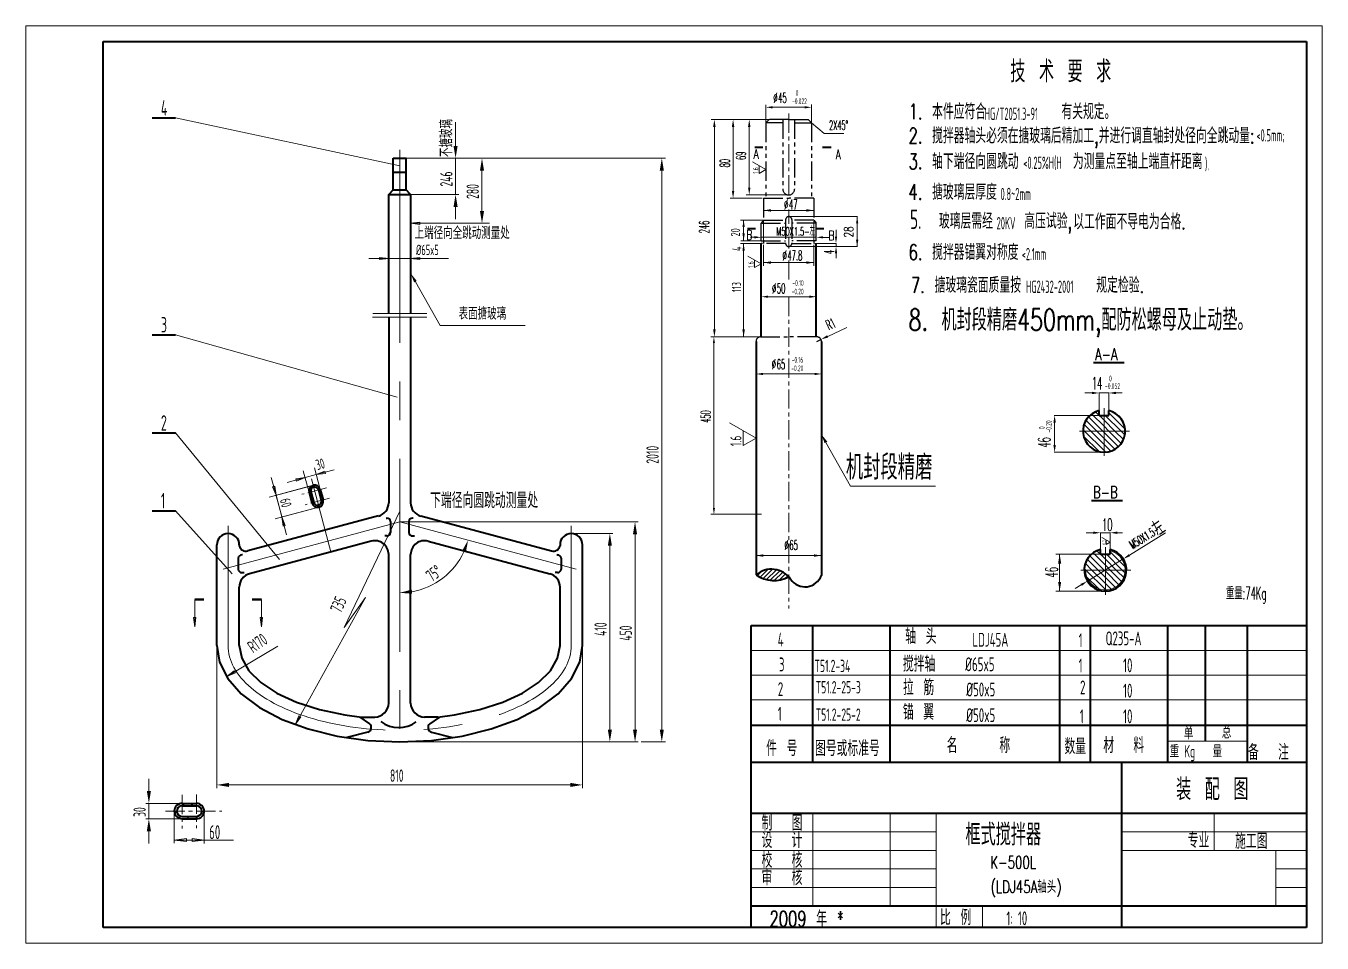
# Model space of a CAD drawing. Extents: x 2514 to 4956, y -860 to 401.
# Drawn here: x 4310.4 to 4730.4, y -397.3 to -100.3 of the extents above; entities that cross this region are included whole.
import ezdxf

# ---------------------------------------------------------------- set-up
doc = ezdxf.new("R2010")
doc.units = 0
doc.header["$LTSCALE"] = 5
doc.header["$MEASUREMENT"] = 0
doc.linetypes.add('CENTER', pattern=[2, 1.25, -0.25, 0.25, -0.25])
doc.linetypes.add('PHANTOM', pattern=[2.5, 1.25, -0.25, 0.25, -0.25, 0.25, -0.25])
doc.layers.get('0').update_dxf_attribs({"linetype": 'CONTINUOUS', "lineweight": 18})
doc.layers.get('DEFPOINTS').update_dxf_attribs({"linetype": 'CONTINUOUS', "lineweight": 18})
for name, color, linetype, lineweight in [('1', 1, 'CONTINUOUS', 40), ('10', 7, 'CONTINUOUS', 18), ('2', 7, 'CENTER', 18), ('4', 7, 'CONTINUOUS', 18), ('图层2', 3, 'CENTER', 18)]:
    doc.layers.add(name, color=color, linetype=linetype, lineweight=lineweight)
doc.layers.add('图层1', color=255, linetype='PHANTOM')
doc.styles.add('HZ', font='txt', dxfattribs={"width": 0.5, "bigfont": 'hztxt'})
doc.styles.get("Standard").update_dxf_attribs({"font": 'isocp.shx', "width": 0.707, "bigfont": 'hztxt.shx'})

msp = doc.modelspace()

# ---------------------------------------------------------------- linework, layer by layer
for p, q in [((4310.44147, -100.33612), (4730.44147, -100.33612)), ((4310.44147, -397.33612), (4310.44147, -100.33612)), ((4730.44147, -100.33612), (4730.44147, -397.33612)), ((4550.21073, -131.71904), (4550.21073, -125.87914)), ((4565.02554, -131.71904), (4565.02554, -125.79078)), ((4358.86031, -130.14315), (4431.54782, -145.69226)), ((4552.43295, -126.68835), (4562.80332, -126.68835)), ((4550.81853, -130.62414), (4532.51738, -130.62414)), ((4533.51738, -133.02414), (4533.51738, -198.60808)), ((4549.21073, -130.62414), (4538.58799, -130.62414)), ((4539.58799, -133.02414), (4539.58799, -153.74595)), ((4551.31853, -130.62414), (4542.16673, -130.62414)), ((4549.71073, -130.62414), (4543.82623, -130.62414)), ((4544.82623, -133.02414), (4544.82623, -152.66434)), ((4459.22352, -143.18105), (4517.73963, -143.18105)), ((4516.48963, -147.18105), (4516.48963, -328.19501)), ((4557.11814, -155.06434), (4543.82623, -155.06434)), ((4548.96999, -156.14595), (4538.58799, -156.14595)), ((4549.42369, -163.18743), (4541.98613, -163.21543)), ((4542.99056, -163.18743), (4542.99056, -169.88344)), ((4549.46999, -160.07506), (4565.76628, -160.07506)), ((4557.66443, -162.06287), (4579.88832, -162.06287)), ((4579.79573, -162.06287), (4579.79573, -171.77624)), ((4435.11032, -164.25357), (4438.08716, -163.88147)), ((4435.11032, -164.25357), (4438.08716, -164.62568)), ((4460.64914, -164.25357), (4435.11032, -164.25357)), ((4438.08716, -163.88147), (4438.08716, -164.62568)), ((4542.99056, -168.35632), (4542.99056, -165.95632)), ((4572.93976, -168.5341), (4572.93976, -166.31187)), ((4548.96999, -170.75632), (4541.99056, -170.75632)), ((4549.42369, -169.88344), (4542.08515, -169.88344)), ((4542.99056, -170.75632), (4542.99056, -201.00808)), ((4542.99056, -172.10566), (4542.99056, -182.22911)), ((4549.42369, -171.25632), (4549.42369, -177.97639)), ((4557.66443, -171.77624), (4579.88832, -171.77624)), ((4565.76628, -171.25632), (4565.76628, -177.97639)), ((4566.56652, -170.75632), (4573.03235, -170.75632)), ((4566.56652, -171.77624), (4573.03235, -171.77624)), ((4572.93976, -170.75632), (4572.93976, -171.77624)), ((4421.59719, -175.64455), (4447.32312, -175.64455)), ((4425.00849, -175.27245), (4425.00849, -176.01666)), ((4427.98532, -175.64455), (4425.00849, -175.27245)), ((4427.98532, -175.64455), (4425.00849, -176.01666)), ((4435.11032, -175.64455), (4438.08716, -175.27245)), ((4435.11032, -175.64455), (4438.08716, -176.01666)), ((4438.08716, -175.27245), (4438.08716, -176.01666)), ((4572.93976, -173.99847), (4572.93976, -175.56232)), ((4549.42369, -176.97639), (4565.76628, -176.97639)), ((4436.66877, -183.17102), (4444.66455, -197.29928)), ((4548.71605, -200.96178), (4548.71605, -187.93261)), ((4550.93827, -188.02521), (4564.298, -188.02521)), ((4566.52022, -200.96178), (4566.52022, -187.93261)), ((4444.66455, -197.29928), (4472.18966, -197.29928)), ((4533.5403, -198.60808), (4533.5403, -196.20808)), ((4543.00203, -198.60808), (4543.00203, -196.20808)), ((4358.86031, -200.35782), (4430.74829, -220.56375)), ((4533.0403, -201.00808), (4532.38137, -201.00808)), ((4550.81853, -201.00808), (4532.51738, -201.00808)), ((4550.77224, -201.00808), (4532.5403, -201.00808)), ((4550.77224, -201.00808), (4541.99056, -201.00808)), ((4576.49441, -197.95479), (4570.23576, -200.85679)), ((4533.38137, -203.00808), (4533.38137, -256.46872)), ((4547.04039, -202.53586), (4547.04039, -213.13729)), ((4568.19588, -202.53586), (4568.19588, -213.13729)), ((4549.26261, -213.0447), (4565.97366, -213.0447)), ((4655.9321, -219.19519), (4653.61729, -219.19519)), ((4658.24692, -224.84279), (4658.24692, -219.07945)), ((4658.24692, -219.19519), (4661.35803, -219.19519)), ((4661.35803, -224.84279), (4661.35803, -219.07945)), ((4663.67285, -219.19519), (4665.61443, -219.19519)), ((4659.72305, -226.44458), (4643.66006, -226.44458)), ((4643.77581, -228.75939), (4643.77581, -236.07964)), ((4392.63557, -273.08624), (4358.86031, -232.14474)), ((4547.04039, -233.79886), (4547.04039, -252.32584)), ((4569.67349, -235.19796), (4577.66927, -249.32622)), ((4659.7446, -238.39446), (4643.66006, -238.39446)), ((4405.81178, -250.42876), (4403.94767, -243.47182)), ((4568.19588, -252.40748), (4568.19588, -241.06235)), ((4391.48134, -252.32745), (4389.92843, -246.53189)), ((4400.90779, -246.61572), (4395.11224, -248.16864)), ((4400.90779, -246.61572), (4397.93608, -247.02676)), ((4398.1287, -247.74561), (4397.93608, -247.02676)), ((4400.90779, -246.61572), (4398.1287, -247.74561)), ((4402.18956, -251.39933), (4400.32545, -244.44239)), ((4400.90779, -246.61572), (4404.53001, -245.64515)), ((4404.53001, -245.64515), (4410.32557, -244.09224)), ((4404.53001, -245.64515), (4407.30911, -244.51527)), ((4404.53001, -245.64515), (4407.50172, -245.23412)), ((4407.50172, -245.23412), (4407.30911, -244.51527)), ((4403.51538, -249.10294), (4389.30801, -252.90979)), ((4390.35145, -249.54836), (4391.0703, -249.35574)), ((4391.48134, -252.32745), (4390.35145, -249.54836)), ((4391.48134, -252.32745), (4391.0703, -249.35574)), ((4403.45501, -249.11911), (4391.30747, -252.37404)), ((4402.15501, -250.58363), (4402.72567, -250.9131)), ((4402.9909, -249.33418), (4403.61978, -249.69727)), ((4405.24622, -250.63629), (4405.98107, -251.06056)), ((4577.66927, -249.32622), (4605.19438, -249.32622)), ((4405.39829, -256.13005), (4391.19092, -259.9369)), ((4391.48134, -252.32745), (4393.36425, -259.35456)), ((4391.52793, -252.50132), (4392.37456, -255.66101)), ((4393.31766, -259.18069), (4392.47103, -256.02101)), ((4405.33792, -256.14622), (4393.19038, -259.40115)), ((4402.48635, -252.50698), (4403.2212, -252.93125)), ((4403.03539, -254.55602), (4403.85366, -255.02845)), ((4404.82823, -255.59112), (4405.62739, -256.05251)), ((4405.79526, -252.68533), (4406.53011, -253.10959)), ((4406.15124, -254.62291), (4406.68522, -254.9312)), ((4358.86031, -257.3294), (4377.30651, -277.80287)), ((4393.36425, -259.35456), (4393.77529, -262.32627)), ((4393.36425, -259.35456), (4394.49414, -262.13365)), ((4393.36425, -259.35456), (4394.91716, -265.15011)), ((4431.54782, -257.49579), (4413.61685, -295.19547)), ((4548.83722, -258.46872), (4532.38137, -258.46872)), ((4393.77529, -262.32627), (4394.49414, -262.13365)), ((4656.34603, -264.45664), (4654.03121, -264.45664)), ((4658.66084, -269.82243), (4658.66084, -264.3409)), ((4658.66084, -264.45664), (4661.77195, -264.45664)), ((4661.77195, -269.82243), (4661.77195, -264.3409)), ((4664.08677, -264.45664), (4665.74004, -264.45664)), ((4679.71596, -264.50351), (4668.00412, -271.73139)), ((4547.04039, -271.84914), (4568.19588, -271.84914)), ((4659.5914, -271.42422), (4644.14931, -271.42422)), ((4645.39931, -271.42422), (4645.39931, -283.3741)), ((4654.39855, -280.12799), (4666.03424, -272.94709)), ((4547.41997, -278.38221), (4548.85223, -276.94995)), ((4548.32648, -278.88991), (4550.87686, -276.33953)), ((4549.31513, -279.31548), (4552.3696, -276.26101)), ((4550.39717, -279.64765), (4553.61956, -276.42526)), ((4551.5911, -279.86793), (4554.70874, -276.75029)), ((4552.92927, -279.94398), (4555.67328, -277.19997)), ((4554.47621, -279.81125), (4556.53146, -277.75601)), ((4556.40363, -279.29805), (4557.29234, -278.40934)), ((4652.42867, -281.34369), (4650.45879, -282.55939)), ((4420.52366, -285.41082), (4397.78874, -326.48307)), ((4413.61685, -295.19547), (4420.52366, -285.41082)), ((4659.5914, -283.3741), (4644.14931, -283.3741)), ((4368.07876, -285.83199), (4365.13087, -285.83199)), ((4365.13087, -286.05699), (4365.13087, -294.90068)), ((4368.07876, -286.05699), (4365.13087, -286.05699)), ((4368.07876, -286.28199), (4365.13087, -286.28199)), ((4383.79188, -285.83199), (4386.73978, -285.83199)), ((4383.79188, -285.83199), (4386.73978, -285.83199)), ((4383.79188, -286.05699), (4386.73978, -286.05699)), ((4383.79188, -286.05699), (4386.73978, -286.05699)), ((4383.79188, -286.28199), (4386.73978, -286.28199)), ((4383.79188, -286.28199), (4386.73978, -286.28199)), ((4386.73978, -286.05699), (4386.73978, -294.90068)), ((4386.73978, -286.05699), (4386.73978, -294.90068)), ((4365.13087, -294.90068), (4364.75876, -291.92385)), ((4364.75876, -291.92385), (4365.50297, -291.92385)), ((4365.13087, -294.90068), (4365.50297, -291.92385)), ((4386.73978, -294.90068), (4386.36768, -291.92385)), ((4386.73978, -294.90068), (4386.36768, -291.92385)), ((4387.11188, -291.92385), (4386.36768, -291.92385)), ((4387.11188, -291.92385), (4386.36768, -291.92385)), ((4386.73978, -294.90068), (4387.11188, -291.92385)), ((4386.73978, -294.90068), (4387.11188, -291.92385)), ((4565.44147, -337.24287), (4565.44147, -294.54649)), ((4680.44147, -336.79646), (4680.44147, -294.54649)), ((4392.03306, -301.23893), (4375.5585, -311.02358)), ((4545.66235, -302.54649), (4725.66235, -302.54649)), ((4375.5585, -311.02358), (4377.92794, -309.18353)), ((4375.5585, -311.02358), (4378.30797, -309.82339)), ((4377.92794, -309.18353), (4378.30797, -309.82339)), ((4545.66235, -310.54649), (4725.66235, -310.54649)), ((4545.66235, -318.54649), (4725.66235, -318.54649)), ((4397.78874, -326.48307), (4398.90483, -323.69841)), ((4397.78874, -326.48307), (4399.55595, -324.05883)), ((4398.90483, -323.69841), (4399.55595, -324.05883)), ((4509.81831, -332.19501), (4517.73963, -332.19501)), ((4680.44147, -331.95428), (4706.26243, -331.95428)), ((4545.44147, -338.83591), (4725.44147, -338.83591)), ((4361.09965, -352.90172), (4361.89965, -352.10172)), ((4363.92808, -352.90172), (4364.72808, -352.10172)), ((4366.54633, -353.11189), (4367.12766, -352.53057)), ((4358.52754, -354.60172), (4358.52754, -365.02307)), ((4358.64436, -355.35701), (4359.32901, -354.67236)), ((4359.96508, -356.86472), (4360.58633, -356.24347)), ((4362.5565, -357.10172), (4363.3565, -356.30172)), ((4365.38493, -357.10172), (4366.27575, -356.2109)), ((4367.33673, -355.14992), (4368.20674, -354.27991)), ((4368.22754, -354.60172), (4368.22754, -365.14068)), ((4565.44147, -355.33612), (4565.44147, -385.33612)), ((4590.44147, -355.33612), (4590.44147, -385.33612)), ((4605.44147, -355.33612), (4605.44147, -392.33612)), ((4695.44147, -355.33612), (4695.44147, -367.33612)), ((4358.52754, -363.96466), (4362.49666, -363.46852)), ((4358.52754, -363.96466), (4362.49666, -364.4608)), ((4358.52754, -363.96466), (4377.70948, -363.96466)), ((4362.49666, -363.46852), (4362.49666, -364.4608)), ((4364.25843, -363.46852), (4364.25843, -364.4608)), ((4368.22754, -363.96466), (4364.25843, -363.46852)), ((4368.22754, -363.96466), (4364.25843, -364.4608)), ((4605.44147, -361.33612), (4545.44147, -361.33612)), ((4725.44147, -361.33612), (4665.44147, -361.33612)), ((4725.44147, -361.33612), (4665.44147, -361.33612)), ((4605.44147, -367.33612), (4545.44147, -367.33612)), ((4725.44147, -367.33612), (4665.44147, -367.33612)), ((4725.44147, -367.33612), (4665.44147, -367.33612)), ((4715.44147, -385.33612), (4715.44147, -367.33612)), ((4605.44147, -373.33612), (4545.44147, -373.33612)), ((4725.44147, -373.33612), (4715.44147, -373.33612)), ((4545.44147, -379.33612), (4605.44147, -379.33612)), ((4725.44147, -379.33612), (4715.44147, -379.33612)), ((4620.44147, -385.33612), (4620.44147, -392.33612)), ((4665.44147, -382.33612), (4665.44147, -392.33612)), ((4730.44147, -397.33612), (4310.44147, -397.33612))]:
    msp.add_line(p, q)
at = {"linetype": 'Continuous'}
for p, q in [((4449.66999, -135.18105), (4449.66999, -131.50579)), ((4449.66999, -139.18105), (4449.66999, -135.18105)), ((4433.61032, -143.18105), (4450.66999, -143.18105)), ((4446.99234, -143.18105), (4459.22352, -143.18105)), ((4449.66999, -143.18105), (4449.66999, -154.92992)), ((4550.17124, -146.87936), (4545.86279, -144.39187)), ((4548.06713, -148.09416), (4548.06713, -145.66455)), ((4550.17124, -146.87936), (4548.06713, -148.09416)), ((4458.22352, -147.18105), (4458.22352, -160.25357)), ((4435.11032, -154.92992), (4450.66999, -154.92992)), ((4449.66999, -158.92992), (4449.66999, -162.92992)), ((4455.13112, -164.25357), (4459.22352, -164.25357)), ((4548.642, -177.34823), (4544.33355, -174.86074)), ((4546.5379, -178.56303), (4546.5379, -176.13342)), ((4548.642, -177.34823), (4546.5379, -178.56303)), ((4659.80248, -229.9977), (4655.81175, -226.00697)), ((4659.80248, -228.03351), (4657.06312, -225.29415)), ((4665.29105, -231.5579), (4660.17773, -226.44458)), ((4666.60837, -230.91103), (4661.35803, -225.66069)), ((4665.60621, -227.94469), (4663.41568, -225.75416)), ((4547.04039, -233.79886), (4538.42349, -228.82389)), ((4655.47012, -231.5579), (4653.31461, -229.40239)), ((4657.4343, -231.5579), (4653.93147, -228.05506)), ((4659.39849, -231.5579), (4654.77052, -226.92993)), ((4663.32686, -231.5579), (4659.80248, -228.03351)), ((4661.36267, -231.5579), (4659.80248, -229.9977)), ((4542.83217, -236.22848), (4542.83217, -231.36925)), ((4547.04039, -233.79886), (4542.83217, -236.22848)), ((4653.50593, -231.5579), (4652.98573, -231.03769)), ((4658.18396, -238.20011), (4653.16026, -233.17641)), ((4659.80248, -237.85444), (4653.50593, -231.5579)), ((4659.80248, -235.89025), (4655.47012, -231.5579)), ((4659.80248, -233.92607), (4657.4343, -231.5579)), ((4659.80248, -231.96188), (4659.39849, -231.5579)), ((4664.43044, -236.58985), (4659.80248, -231.96188)), ((4663.30531, -237.4289), (4659.80248, -233.92607)), ((4665.3534, -235.54862), (4661.36267, -231.5579)), ((4666.06622, -234.29726), (4663.32686, -231.5579)), ((4666.52648, -232.79333), (4665.29105, -231.5579)), ((4661.95798, -238.04576), (4659.80248, -235.89025)), ((4660.32268, -238.37464), (4659.80248, -237.85444)), ((4431.54782, -260.94501), (4508.81831, -260.94501)), ((4487.16032, -264.69501), (4500.65743, -264.69501)), ((4499.65743, -268.69501), (4499.65743, -328.19501)), ((4507.81831, -264.94501), (4507.81831, -328.19501)), ((4661.77195, -267.55468), (4659.07917, -266)), ((4660.45689, -268.31393), (4660.45689, -266.79543)), ((4661.77195, -267.55468), (4660.45689, -268.31393)), ((4659.81241, -276.53754), (4655.18445, -271.90957)), ((4660.2164, -274.97734), (4656.22567, -270.98662)), ((4660.2164, -273.01315), (4657.47704, -270.27379)), ((4665.70497, -276.53754), (4660.59165, -271.42422)), ((4667.02229, -275.89068), (4661.77195, -270.64034)), ((4666.02013, -272.92433), (4663.82961, -270.73381)), ((4653.91985, -276.53754), (4653.39965, -276.01734)), ((4655.88404, -276.53754), (4653.72853, -274.38203)), ((4660.2164, -282.83408), (4653.91985, -276.53754)), ((4657.84823, -276.53754), (4654.34539, -273.0347)), ((4660.2164, -280.8699), (4655.88404, -276.53754)), ((4660.2164, -278.90571), (4657.84823, -276.53754)), ((4660.2164, -276.94153), (4659.81241, -276.53754)), ((4663.74078, -276.53754), (4660.2164, -273.01315)), ((4661.7766, -276.53754), (4660.2164, -274.97734)), ((4664.84436, -281.56949), (4660.2164, -276.94153)), ((4665.76732, -280.52826), (4661.7766, -276.53754)), ((4666.48014, -279.2769), (4663.74078, -276.53754)), ((4666.94041, -277.77298), (4665.70497, -276.53754)), ((4658.59788, -283.17975), (4653.57418, -278.15605)), ((4663.71923, -282.40855), (4660.2164, -278.90571)), ((4662.3719, -283.0254), (4660.2164, -280.8699)), ((4660.7366, -283.35428), (4660.2164, -282.83408)), ((4372.29782, -300.9533), (4372.29782, -347.12326)), ((4490.79782, -300.9533), (4490.79782, -347.12326)), ((4431.54782, -332.19501), (4508.81831, -332.19501)), ((4469.02723, -332.19501), (4500.65743, -332.19501)), ((4350.2854, -348.10172), (4350.2854, -344.10172)), ((4376.29782, -346.12326), (4486.79782, -346.12326)), ((4361.02754, -352.10172), (4349.2854, -352.10172)), ((4350.2854, -352.10172), (4350.2854, -357.10172)), ((4361.02754, -357.10172), (4349.2854, -357.10172)), ((4350.2854, -361.10172), (4350.2854, -365.10172))]:
    msp.add_line(p, q, dxfattribs=at)
msp.add_arc((4431.54782, -260.94501), 22.95342, 279.9973809, 335.0026192, dxfattribs=at)
msp.add_arc((4660.2164, -276.53754), 6.43076, 180, 76.001698)
for points in [[(4552.43295, -126.31798), (4552.43295, -127.05872), (4550.21073, -126.68835)], [(4562.80332, -126.31798), (4562.80332, -127.05872), (4565.02554, -126.68835)], [(4533.11738, -133.02414), (4533.91738, -133.02414), (4533.51738, -130.62414)], [(4539.18799, -133.02414), (4539.98799, -133.02414), (4539.58799, -130.62414)], [(4544.42623, -133.02414), (4545.22623, -133.02414), (4544.82623, -130.62414)], [(4515.82297, -147.18105), (4517.1563, -147.18105), (4516.48963, -143.18105)], [(4539.18799, -153.74595), (4539.98799, -153.74595), (4539.58799, -156.14595)], [(4544.42623, -152.66434), (4545.22623, -152.66434), (4544.82623, -155.06434)], [(4542.62019, -165.40965), (4543.36093, -165.40965), (4542.99056, -163.18743)], [(4551.86999, -159.67506), (4551.86999, -160.47506), (4549.46999, -160.07506)], [(4563.36628, -159.67506), (4563.36628, -160.47506), (4565.76628, -160.07506)], [(4579.42536, -164.28509), (4580.1661, -164.28509), (4579.79573, -162.06287)], [(4542.59056, -167.48344), (4543.39056, -167.48344), (4542.99056, -169.88344)], [(4542.62019, -167.66121), (4543.36093, -167.66121), (4542.99056, -169.88344)], [(4542.59056, -173.15632), (4543.39056, -173.15632), (4542.99056, -170.75632)], [(4572.56939, -168.5341), (4573.31013, -168.5341), (4572.93976, -170.75632)], [(4572.56939, -173.99847), (4573.31013, -173.99847), (4572.93976, -171.77624)], [(4579.42536, -169.55402), (4580.1661, -169.55402), (4579.79573, -171.77624)], [(4436.23362, -183.41729), (4435.19116, -180.56014), (4437.10392, -182.92475)], [(4551.82369, -176.57639), (4551.82369, -177.37639), (4549.42369, -176.97639)], [(4563.36628, -176.57639), (4563.36628, -177.37639), (4565.76628, -176.97639)], [(4550.93827, -187.65484), (4550.93827, -188.39558), (4548.71605, -188.02521)], [(4564.298, -187.65484), (4564.298, -188.39558), (4566.52022, -188.02521)], [(4533.04803, -203.00808), (4533.7147, -203.00808), (4533.38137, -201.00808)], [(4533.11738, -198.60808), (4533.91738, -198.60808), (4533.51738, -201.00808)], [(4533.1403, -198.60808), (4533.9403, -198.60808), (4533.5403, -201.00808)], [(4542.5791, -198.60808), (4543.3791, -198.60808), (4542.9791, -201.00808)], [(4542.60203, -198.60808), (4543.40203, -198.60808), (4543.00203, -201.00808)], [(4549.26261, -212.67433), (4549.26261, -213.41507), (4547.04039, -213.0447)], [(4565.97366, -212.67433), (4565.97366, -213.41507), (4568.19588, -213.0447)], [(4655.9321, -218.80938), (4655.9321, -219.58099), (4658.24692, -219.19519)], [(4663.67285, -218.80938), (4663.67285, -219.58099), (4661.35803, -219.19519)], [(4643.39, -228.75939), (4644.16161, -228.75939), (4643.77581, -226.44458)], [(4569.23834, -235.44423), (4568.19588, -232.58708), (4570.10864, -234.95169)], [(4643.39, -236.07964), (4644.16161, -236.07964), (4643.77581, -238.39446)], [(4391.55691, -252.49355), (4391.49895, -252.50908), (4391.48134, -252.32745)], [(4393.34664, -259.17293), (4393.28868, -259.18846), (4393.36425, -259.35456)], [(4533.04803, -256.46872), (4533.7147, -256.46872), (4533.38137, -258.46872)], [(4656.34603, -264.07084), (4656.34603, -264.84244), (4658.66084, -264.45664)], [(4664.08677, -264.07084), (4664.08677, -264.84244), (4661.77195, -264.45664)], [(4549.44039, -271.44914), (4549.44039, -272.24914), (4547.04039, -271.84914)], [(4565.79588, -271.44914), (4565.79588, -272.24914), (4568.19588, -271.84914)], [(4644.89931, -274.42422), (4645.89931, -274.42422), (4645.39931, -271.42422)], [(4667.80151, -271.40308), (4668.20674, -272.05971), (4666.03424, -272.94709)], [(4644.89931, -280.3741), (4645.89931, -280.3741), (4645.39931, -283.3741)], [(4652.22605, -281.01537), (4652.63129, -281.672), (4654.39855, -280.12799)], [(4515.82297, -328.19501), (4517.1563, -328.19501), (4516.48963, -332.19501)]]:
    msp.add_solid(points)
for points in [[(4449.00332, -139.18105), (4450.33666, -139.18105), (4449.66999, -143.18105)], [(4457.55685, -147.18105), (4458.89018, -147.18105), (4458.22352, -143.18105)], [(4449.00332, -158.92992), (4450.33666, -158.92992), (4449.66999, -154.92992)], [(4457.55685, -160.25357), (4458.89018, -160.25357), (4458.22352, -164.25357)], [(4507.15164, -264.94501), (4508.48498, -264.94501), (4507.81831, -260.94501)], [(4451.72467, -270.4166), (4452.9776, -270.8726), (4453.71913, -266.8858)], [(4498.99077, -268.69501), (4500.3241, -268.69501), (4499.65743, -264.69501)], [(4435.5907, -284.21403), (4435.47452, -282.88577), (4431.54782, -283.89844)], [(4498.99077, -328.19501), (4500.3241, -328.19501), (4499.65743, -332.19501)], [(4507.15164, -328.19501), (4508.48498, -328.19501), (4507.81831, -332.19501)], [(4349.61873, -348.10172), (4350.95206, -348.10172), (4350.2854, -352.10172)], [(4376.29782, -345.45659), (4376.29782, -346.78992), (4372.29782, -346.12326)], [(4486.79782, -345.45659), (4486.79782, -346.78992), (4490.79782, -346.12326)], [(4349.61873, -361.10172), (4350.95206, -361.10172), (4350.2854, -357.10172)]]:
    msp.add_solid(points, dxfattribs=at)
at = {"layer": '1'}
for p, q in [((4335.44147, -105.33612), (4725.44147, -105.33612)), ((4335.44147, -392.33612), (4335.44147, -105.33612)), ((4725.44147, -105.33612), (4725.44147, -392.33612)), ((4351.36031, -130.14315), (4358.86031, -130.14315)), ((4546.64828, -139.6468), (4549.19517, -139.6468)), ((4568.59056, -139.6468), (4571.33334, -139.6468)), ((4429.48532, -143.18105), (4433.61032, -143.18105)), ((4429.48532, -153.42992), (4429.48532, -143.18105)), ((4433.61032, -153.42992), (4433.61032, -143.18105)), ((4433.61032, -147.80776), (4429.48532, -147.80776)), ((4427.98532, -154.92992), (4429.57631, -153.33893)), ((4427.98532, -193.45332), (4427.98532, -154.92992)), ((4427.98532, -154.92992), (4435.11032, -154.92992)), ((4429.48532, -153.42992), (4433.61032, -153.42992)), ((4435.11032, -154.92992), (4433.51933, -153.33893)), ((4435.11032, -154.92992), (4435.11032, -193.45332)), ((4544.29733, -165.88259), (4546.84422, -165.88259)), ((4566.23961, -165.88259), (4568.98239, -165.88259)), ((4427.98532, -194.62005), (4427.98532, -254.74701)), ((4435.11032, -194.62005), (4435.11032, -254.74701)), ((4351.36031, -200.35782), (4358.86031, -200.35782)), ((4547.04039, -202.48956), (4547.04039, -278.13134)), ((4568.19588, -202.48956), (4568.19588, -278.25177)), ((4656.37559, -209.33821), (4666.36548, -209.33821)), ((4351.36031, -232.14474), (4358.86031, -232.14474)), ((4402.18956, -251.39933), (4403.10189, -254.80422)), ((4402.76911, -251.24404), (4403.68145, -254.64893)), ((4405.23222, -250.58405), (4406.14456, -253.98894)), ((4405.81178, -250.42876), (4406.72412, -253.83365)), ((4655.74973, -254.03015), (4665.73962, -254.03015)), ((4351.36031, -257.3294), (4358.86031, -257.3294)), ((4424.65001, -259.02746), (4382.32432, -270.36859)), ((4427.17825, -259.73859), (4427.4372, -259.73859)), ((4435.91739, -259.73859), (4435.65845, -259.73859)), ((4438.44564, -259.02746), (4480.77133, -270.36859)), ((4428.5622, -260.86359), (4428.5622, -264.38005)), ((4434.53345, -260.86359), (4434.53345, -264.38005)), ((4372.29782, -300.9533), (4372.29782, -268.33251)), ((4379.57282, -268.21539), (4379.57282, -268.66633)), ((4379.57282, -268.21539), (4379.57282, -268.66633)), ((4422.32064, -267.18325), (4382.90814, -277.74379)), ((4427.4372, -265.50505), (4426.71694, -265.50505)), ((4435.65845, -265.50505), (4436.37871, -265.50505)), ((4440.77501, -267.18325), (4480.18751, -277.74379)), ((4483.52282, -268.21539), (4483.52282, -268.66633)), ((4490.79782, -300.9533), (4490.79782, -268.13007)), ((4379.26926, -272.73063), (4379.26926, -276.24708)), ((4380.65321, -271.60563), (4380.39426, -271.60563)), ((4427.98532, -319.63794), (4427.98532, -271.52991)), ((4435.11032, -319.63794), (4435.11032, -271.52991)), ((4482.44244, -271.60563), (4482.70139, -271.60563)), ((4483.82639, -272.73063), (4483.82639, -276.24708)), ((4380.39426, -277.37208), (4381.11452, -277.37208)), ((4482.70139, -277.37208), (4481.98112, -277.37208)), ((4379.57282, -300.9533), (4379.57282, -282.09046)), ((4483.52282, -300.9533), (4483.52282, -282.09046)), ((4545.44147, -392.33612), (4545.44147, -294.54649)), ((4545.44147, -294.54649), (4725.66235, -294.54649)), ((4565.44147, -338.83591), (4565.44147, -294.54649)), ((4590.44147, -338.83591), (4590.44147, -294.54649)), ((4645.44147, -338.83591), (4645.44147, -294.54649)), ((4655.44147, -338.83591), (4655.44147, -294.54649)), ((4680.44147, -338.83591), (4680.44147, -294.54649)), ((4692.62433, -331.95428), (4692.62433, -294.54649)), ((4706.26243, -338.83591), (4706.26243, -294.54649)), ((4372.29782, -300.9533), (4373.19796, -306.37837)), ((4379.57282, -300.9533), (4380.36244, -305.11508)), ((4482.73321, -305.11508), (4483.52282, -300.9533)), ((4489.89768, -306.37837), (4490.79782, -300.9533)), ((4373.19796, -306.37837), (4375.87104, -311.6386)), ((4380.36244, -305.11508), (4382.7073, -309.1504)), ((4480.38835, -309.1504), (4482.73321, -305.11508)), ((4487.22461, -311.6386), (4489.89768, -306.37837)), ((4382.7073, -309.1504), (4386.53615, -312.93666)), ((4476.55949, -312.93666), (4480.38835, -309.1504)), ((4375.87104, -311.6386), (4380.23582, -316.57416)), ((4386.53615, -312.93666), (4391.73266, -316.35881)), ((4471.36298, -316.35881), (4476.55949, -312.93666)), ((4482.85983, -316.57416), (4487.22461, -311.6386)), ((4380.23582, -316.57416), (4386.15969, -321.03509)), ((4391.73266, -316.35881), (4398.13894, -319.31287)), ((4464.95671, -319.31287), (4471.36298, -316.35881)), ((4476.93596, -321.03509), (4482.85983, -316.57416)), ((4386.15969, -321.03509), (4393.46266, -324.88584)), ((4398.13894, -319.31287), (4405.56032, -321.70908)), ((4405.56032, -321.70908), (4413.77133, -323.47464)), ((4449.32432, -323.47464), (4457.53532, -321.70908)), ((4457.53532, -321.70908), (4464.95671, -319.31287)), ((4469.63299, -324.88584), (4476.93596, -321.03509)), ((4393.46266, -324.88584), (4401.92282, -328.00942)), ((4413.77133, -323.47464), (4419.13971, -324.13794)), ((4418.65252, -324.13794), (4421.7479, -326.35936)), ((4419.13971, -324.13794), (4423.48532, -324.13794)), ((4443.95594, -324.13794), (4439.61032, -324.13794)), ((4444.44312, -324.13794), (4441.34775, -326.35936)), ((4443.95594, -324.13794), (4449.32432, -323.47464)), ((4461.17282, -328.00942), (4469.63299, -324.88584)), ((4725.44147, -326.83591), (4545.44147, -326.83591)), ((4401.92282, -328.00942), (4411.28313, -330.31091)), ((4411.28313, -330.31091), (4421.25917, -331.72038)), ((4421.23807, -329.03299), (4414.38966, -330.74982)), ((4421.25917, -331.72038), (4431.54782, -332.19501)), ((4431.54782, -332.19501), (4441.83648, -331.72038)), ((4441.83648, -331.72038), (4451.81252, -330.31091)), ((4441.85758, -329.03299), (4448.70599, -330.74982)), ((4451.81252, -330.31091), (4461.17282, -328.00942)), ((4725.44147, -338.83591), (4545.44147, -338.83591)), ((4665.44147, -338.83591), (4665.44147, -392.33612)), ((4361.02754, -352.10172), (4365.72754, -352.10172)), ((4361.02754, -352.90172), (4365.72754, -352.90172)), ((4361.02754, -356.30172), (4365.72754, -356.30172)), ((4725.44147, -355.33612), (4545.44147, -355.33612)), ((4361.02754, -357.10172), (4365.72754, -357.10172)), ((4725.44147, -385.33612), (4545.44147, -385.33612)), ((4725.44147, -392.33612), (4335.44147, -392.33612))]:
    msp.add_line(p, q, dxfattribs=at)
at = {"layer": '1', "linetype": 'Continuous'}
for p, q in [((4548.71605, -200.96178), (4548.71605, -170.75632)), ((4566.52022, -200.96178), (4566.52022, -170.75632)), ((4658.24692, -226.44458), (4658.24692, -224.90066)), ((4658.24692, -226.44458), (4661.35803, -226.44458)), ((4661.35803, -226.44458), (4661.35803, -224.90066)), ((4658.66084, -271.42422), (4658.66084, -269.8803)), ((4658.66084, -271.42422), (4661.77195, -271.42422)), ((4661.77195, -271.42422), (4661.77195, -269.8803))]:
    msp.add_line(p, q, dxfattribs=at)
for centre in [(4659.80248, -231.5579), (4660.2164, -276.53754)]:
    msp.add_arc(centre, 6.83656, 103.1519743, 76.8480257, dxfattribs=at)
at = {"layer": '1'}
for centre, radius, start, end in [((4404.00067, -250.91405), 1.875, 15, 195), ((4404.00067, -250.91405), 1.275, 15, 195), ((4404.913, -254.31894), 1.875, 195, 15), ((4404.913, -254.31894), 1.275, 195, 15), ((4423.48532, -254.74701), 4.5, 285, 0), ((4439.61032, -254.74701), 4.5, 180, 255), ((4427.4372, -260.86359), 1.125, 0, 90), ((4435.65845, -260.86359), 1.125, 90, 180), ((4427.4372, -264.38005), 1.125, 270, 0), ((4435.65845, -264.38005), 1.125, 180, 270), ((4375.93532, -268.33251), 3.6375, 0, 180), ((4381.74941, -268.22301), 2.22128, 191.512513, 285), ((4423.48532, -271.52991), 4.5, 0, 105), ((4439.61032, -271.52991), 4.5, 75, 180), ((4481.34624, -268.22301), 2.22128, 255, 348.487487), ((4487.16032, -268.33251), 3.6375, 0, 180), ((4380.39426, -272.73063), 1.125, 90, 180), ((4482.70139, -272.73063), 1.125, 0, 90), ((4380.39426, -276.24708), 1.125, 180, 270), ((4482.70139, -276.24708), 1.125, 270, 0), ((4552.01686, -283.78349), 7.53074, 34.5152279, 131.3624916), ((4384.07282, -282.09046), 4.5, 105, 180), ((4479.02282, -282.09046), 4.5, 0, 75), ((4552.83594, -269.77503), 10.16938, 235.256576, 298.0508209), ((4562.88274, -276.31132), 5.6564, 214.5152279, 339.9369212), ((4423.48532, -319.63794), 4.5, 270, 0), ((4439.61032, -319.63794), 4.5, 180, 270), ((4420.87332, -327.57801), 1.5, 284.073431, 54.334657), ((4431.27982, -317.92789), 9.62421, 232.89018, 305.890806), ((4442.22232, -327.57801), 1.5, 125.665343, 255.926569), ((4361.02754, -354.60172), 2.5, 90, 270), ((4365.72754, -354.60172), 2.5, 270, 90), ((4361.02754, -354.60172), 1.7, 90, 270), ((4365.72754, -354.60172), 1.7, 270, 90)]:
    msp.add_arc(centre, radius, start, end, dxfattribs=at)
at = {"layer": '10'}
for p, q in [((4565.02554, -131.76533), (4569.06194, -135.12641)), ((4569.06194, -135.12641), (4575.49848, -135.12641)), ((4548.71605, -167.06884), (4548.71605, -169.58096)), ((4566.52022, -167.06884), (4566.52022, -169.58096)), ((4546.47605, -168.78096), (4545.0956, -168.78096)), ((4548.71605, -168.78096), (4566.52022, -168.78096)), ((4568.76022, -168.79494), (4570.56474, -168.79494))]:
    msp.add_line(p, q, dxfattribs=at)
for points in [[(4546.47605, -168.40763), (4546.47605, -169.15429), (4548.71605, -168.78096)], [(4568.76022, -168.42161), (4568.76022, -169.16827), (4566.52022, -168.79494)]]:
    msp.add_solid(points, dxfattribs=at)
at = {"layer": '2', "ltscale": 10}
for p, q in [((4431.54782, -140.47735), (4431.54782, -338.37988)), ((4402.959, -247.0265), (4409.29122, -270.65865)), ((4431.54782, -260.94501), (4374.34109, -276.27351)), ((4375.93532, -262.23974), (4375.93532, -300.9533)), ((4431.54782, -260.94501), (4488.75455, -276.27351)), ((4487.16032, -262.23372), (4487.16032, -300.9533))]:
    msp.add_line(p, q, dxfattribs=at)
at = {"layer": '2', "linetype": 'Continuous'}
for p, q in [((4659.80248, -239.57799), (4659.80248, -224.10333)), ((4668.0864, -231.5579), (4651.87353, -231.5579)), ((4660.2164, -284.55763), (4660.2164, -269.08297)), ((4668.50032, -276.53754), (4652.28746, -276.53754))]:
    msp.add_line(p, q, dxfattribs=at)
at = {"layer": '2'}
for p, q in [((4407.79771, -249.89664), (4399.89689, -252.01365)), ((4408.76823, -253.28593), (4400.91514, -255.39016)), ((4361.02754, -349.36041), (4361.02754, -360.26645)), ((4365.72754, -349.28009), (4365.72754, -360.12024)), ((4355.6613, -354.60172), (4373.88664, -354.60172))]:
    msp.add_line(p, q, dxfattribs=at)
at = {"layer": '2', "ltscale": 10}
msp.add_ellipse((4431.54782, -300.9533), major_axis=(-55.6125, 0), ratio=0.494585925, start_param=0, end_param=3.141592654, dxfattribs=at)
at = {"layer": '4'}
for p, q in [((4422.70413, -194.62005), (4440.39152, -194.62005)), ((4422.90569, -193.45332), (4440.34732, -193.45332))]:
    msp.add_line(p, q, dxfattribs=at)
at = {"layer": 'DEFPOINTS', "color": 0, "linetype": 'ByBlock'}
for p in [(4658.24692, -224.90066), (4661.35803, -224.90066), (4658.66084, -267.55468), (4661.77195, -267.55468)]:
    msp.add_point(p, dxfattribs=at)
at = {"layer": '图层1', "color": 1}
for p, q in [((4550.21073, -131.76533), (4551.31853, -130.62414)), ((4555.70432, -131.76533), (4550.21073, -131.76533)), ((4550.21073, -131.76533), (4550.21073, -156.14595)), ((4557.61814, -130.62414), (4551.31853, -130.62414)), ((4555.70432, -130.62414), (4555.70432, -153.15052)), ((4557.61814, -130.62414), (4563.91774, -130.62414)), ((4559.53195, -130.62414), (4559.53195, -153.15052)), ((4559.53195, -131.76533), (4565.02554, -131.76533)), ((4565.02554, -131.76533), (4563.91774, -130.62414)), ((4565.02554, -131.76533), (4565.02554, -156.14595)), ((4549.46999, -156.14595), (4557.7529, -156.14595)), ((4549.46999, -156.14595), (4549.46999, -161.07506)), ((4565.76628, -156.14595), (4557.7529, -156.14595)), ((4565.76628, -156.14595), (4565.76628, -161.07506)), ((4549.46999, -163.18743), (4548.71605, -164.25425)), ((4549.46999, -163.18743), (4556.61263, -163.18743)), ((4565.76628, -163.18743), (4558.62364, -163.18743)), ((4565.76628, -163.18743), (4566.52022, -164.25425)), ((4548.71605, -169.88344), (4548.71605, -164.25425)), ((4548.71605, -164.25425), (4556.61263, -164.25425)), ((4566.52022, -164.25425), (4558.62364, -164.25425)), ((4566.52022, -169.88344), (4566.52022, -164.25425)), ((4548.71605, -169.88344), (4556.61263, -169.88344)), ((4556.61263, -170.75632), (4549.09962, -170.75632)), ((4549.46999, -169.74924), (4549.46999, -170.75632)), ((4566.52022, -169.88344), (4558.62364, -169.88344)), ((4558.62364, -170.75632), (4566.52022, -170.75632)), ((4548.52187, -201.00808), (4557.61814, -201.00808)), ((4566.7144, -201.00808), (4557.61814, -201.00808)), ((4566.7144, -202.48956), (4568.05843, -201.86636))]:
    msp.add_line(p, q, dxfattribs=at)
at = {"layer": '图层1'}
for p, q in [((4549.46999, -156.14595), (4549.46999, -163.29176)), ((4565.76628, -156.14595), (4565.76628, -163.29176)), ((4556.61263, -163.06837), (4556.61263, -170.75632)), ((4558.62364, -163.06837), (4558.62364, -170.75632)), ((4556.61263, -170.75632), (4548.71605, -170.75632)), ((4558.62364, -170.75632), (4566.13665, -170.75632)), ((4565.76628, -169.74924), (4565.76628, -170.75632))]:
    msp.add_line(p, q, dxfattribs=at)
at = {"layer": '图层1', "color": 1}
for centre, radius, start, end in [((4557.61814, -153.15052), 1.91382, 180, 0), ((4548.52187, -202.48956), 1.48148, 90, 180), ((4566.7144, -202.48956), 1.48148, 0, 90)]:
    msp.add_arc(centre, radius, start, end, dxfattribs=at)
at = {"layer": '图层1'}
for centre, start, end in [((4557.61814, -163.06837), 0, 180), ((4557.61814, -170.77074), 180, 0)]:
    msp.add_arc(centre, 1.0055, start, end, dxfattribs=at)
at = {"layer": '图层1', "color": 1}
msp.add_solid([(4570.0675, -200.4939), (4570.40402, -201.21968), (4568.05843, -201.86636)], dxfattribs=at)
at = {"layer": '图层2'}
for p, q in [((4557.61814, -128.65192), (4557.61814, -155.667)), ((4549.46999, -163.53507), (4549.46999, -169.62784)), ((4557.61814, -159.76745), (4557.61814, -164.42615)), ((4565.76628, -163.53507), (4565.76628, -169.62784)), ((4557.61814, -168.78096), (4557.61814, -172.45933)), ((4557.61814, -176.26123), (4557.61814, -182.46792)), ((4557.61814, -188.02521), (4557.61814, -289.02435))]:
    msp.add_line(p, q, dxfattribs=at)

# ---------------------------------------------------------------- texts
at = {"style": 'HZ'}
for s, height, width, p in [('技 术 要 求', 7, 0.7, (4629.41318, -118.59161)), ('∅', 3.2, 0.5, (4552.62068, -125.23619)), ('45', 3.2, 0.5, (4554.22068, -125.23619)), ('1. 本件应符合       有关规定。', 5, 0.7, (4596.45926, -130.56536)), ('2X45°', 2.962963, 0.5, (4570.69053, -133.97536)), ('2. 搅拌器轴头必须在搪玻璃后精加工,并进行调直轴封处径向全跳动量:', 5, 0.7, (4596.45926, -138.37123)), ('3. 轴下端径向圆跳动     为测量点至轴上端直杆距离', 5, 0.7, (4596.45926, -146.70723)), ('4. 搪玻璃层厚度', 5, 0.7, (4596.45926, -156.61026)), ('∅', 3.2, 0.5, (4556.10837, -159.76745)), ('47', 3.2, 0.5, (4557.70837, -159.76745)), ('玻璃层需经   高压试验,', 5, 0.7, (4606.29104, -166.0042)), ('以工作面不导电为合格.', 5, 0.7, (4649.82158, -166.20319)), ('上端径向全跳动测量处', 4, 0.7, (4436.407, -169.35122)), ('M50X1.5-左', 2.688, 0.5, (4553.61499, -168.22976)), ('6. 搅拌器锚翼对称度', 5, 0.7, (4596.45926, -176.09937)), ('∅', 3.2, 0.5, (4555.616, -176.26123)), ('47.8', 3.2, 0.5, (4557.216, -176.26123)), ('∅', 3.2, 0.5, (4552.18386, -186.95268)), ('50', 3.2, 0.5, (4553.78386, -186.95268)), ('7. 搪玻璃瓷面质量按       规定检验.', 5, 0.7, (4597.26625, -186.76245)), ('表面搪玻璃', 4, 0.7, (4450.6511, -195.46475)), ('8. 机封段精磨450mm,配防松螺母及止动垫。', 7, 0.7, (4596.44149, -198.99655)), ('∅', 3.2, 0.5, (4552.12959, -211.4906)), ('65', 3.2, 0.5, (4553.72959, -211.4906)), ('14', 4, 0.5, (4655.82582, -218.08461)), ('机封段精磨', 8, 0.7, (4576.14831, -247.25349)), ('下端径向圆跳动测量处', 5, 0.7, (4441.41086, -256.48878)), ('10', 4, 0.5, (4659.12036, -263.87023)), ('∅', 3.2, 0.5, (4556.23441, -270.04168)), ('65', 3.2, 0.5, (4557.83441, -270.04168)), ('轴 头', 5, 0.7, (4595.37967, -300.52813)), ('搅拌轴', 5, 0.7, (4594.60826, -309.43324)), ('拉 筋', 5, 0.7, (4594.63125, -317.06625)), ('锚 翼', 5, 0.7, (4594.60826, -325.01739)), ('单', 4, 0.7, (4685.68106, -331.36787)), ('总', 4, 0.7, (4697.95154, -331.14387)), ('件 号', 5, 0.7, (4550.29568, -336.73832)), ('图号或标准号', 5, 0.7, (4566.13248, -336.79581)), ('名    称', 5, 0.7, (4608.79901, -335.81823)), ('数量', 5, 0.7, (4646.95958, -336.1747)), ('材  料', 5, 0.7, (4659.55627, -335.80105)), ('重    量', 4, 0.7, (4681.05278, -337.24412)), ('备  注', 5, 0.7, (4706.44888, -338.03172)), ('装 配 图', 7, 0.7, (4683.13877, -351.04715)), ('制  图', 5, 0.7, (4548.8105, -360.93303)), ('设  计', 5, 0.7, (4548.8105, -366.53779)), ('专业', 5, 0.7, (4686.91009, -366.53779)), ('施工图', 5, 0.7, (4702.2487, -366.82384)), ('校  核', 5, 0.7, (4548.8105, -373.00482)), ('审  核', 5, 0.7, (4548.8105, -378.60958)), ('比 例', 5, 0.7, (4606.63971, -391.54364)), ('2009 年 * ', 5, 0.7, (4551.39987, -391.97478))]:
    msp.add_text(s, height=height, dxfattribs=dict(at, width=width)).set_placement(p)
at = {"width": 0.63}
for s, height, p in [('0', 1.85185, (4559.88259, -122.96468)), ('-0.022', 1.851852, (4558.70182, -125.64369)), ('5.', 6.3, (4596.93854, -166.09518)), ('%%C65x5', 3.375, (4436.86485, -174.55827)), ('-0.10', 1.851852, (4558.79574, -184.51033)), ('-0.20', 1.851852, (4558.55182, -187.25714)), ('-0.16', 1.851852, (4558.58108, -209.39227)), ('-0.20', 1.851852, (4558.43439, -212.13908)), ('0', 1.85185, (4661.42824, -215.44259)), ('-0.052', 1.851852, (4660.12851, -217.88372)), ('97', 0.18, (4392.32829, -255.93101)), ('4', 4.5, (4554.05445, -301.31027)), ('LDJ45A', 4.5, (4617.14595, -301.37329)), ('1', 4.5, (4651.5651, -301.53985)), ('Q235-A', 4.5, (4660.30088, -300.9192)), ('3', 4.5, (4554.45898, -309.37329)), ('T51.2-34', 4, (4565.9573, -309.58937)), ('%%C65x5', 4.5, (4614.80646, -309.31539)), ('1', 4.5, (4651.5651, -309.75228)), ('10', 4.5, (4665.96774, -309.63947)), ('2', 4.5, (4554.0903, -317.34649)), ('T51.2-25-3 ', 4, (4566.33957, -316.48232)), ('%%C50x5', 4.5, (4615.14706, -317.46962)), ('2', 4.5, (4652.02785, -316.79418)), ('10', 4.5, (4665.96774, -317.8519)), ('1', 4.5, (4554.0903, -325.34649)), ('T51.2-25-2', 4, (4566.33957, -325.36805)), ('%%C50x5', 4.5, (4615.14706, -325.78194)), ('1', 4.5, (4651.94737, -326.16422)), ('10', 4.5, (4665.96774, -326.16422)), ('Kg', 4, (4685.79995, -337.24412)), ('810', 4, (4428.41759, -345.12326)), ('60', 4.5, (4369.81525, -363.67027)), ('1: 10', 4.5, (4628.15342, -391.57751))]:
    msp.add_text(s, height=height, dxfattribs=at).set_placement(p)
at = {"linetype": 'Continuous'}
for s, width, p in [('HG/T2051.3-91', 0.55, (4621.13845, -130.7861)), ('<0.5mm;', 0.55, (4709.15363, -137.74993)), ('<0.25%H(H', 0.55, (4633.61075, -146.64814)), (').', 0.5, (4692.511, -147.05252)), ('0.8~2mm', 0.55, (4626.25276, -156.75082)), ('20KV', 0.55, (4624.98529, -166.2011)), ('<2.1mm', 0.55, (4633.11734, -176.19691)), ('HG2432-2001', 0.55, (4634.53536, -186.79248))]:
    msp.add_text(s, height=4, dxfattribs=dict(at, width=width)).set_placement(p)
at = {"style": 'HZ'}
for s, height, rotation, width, p in [('不搪玻璃', 4, 90, 0.7, (4448.62594, -142.79958)), ('69', 3.2, 90, 0.5, (4543.75957, -143.74945)), ('80', 3.2, 90, 0.5, (4538.52132, -146.11995)), ('246', 3.2, 90, 0.5, (4531.81805, -167.51331)), ('28', 2.962963, 90, 0.7, (4578.49328, -168.82676)), ('4', 3.2, 90, 0.5, (4572.30815, -174.22811)), ('R1', 3.2, 25, 0.5, (4570.63305, -198.8745)), ('450', 3.2, 90, 0.5, (4532.31918, -228.90542)), ('46', 4, 90, 0.5, (4642.40833, -236.92598)), ('M50X1.5-', 2.777778, 32, 0.5, (4669.11813, -269.82393)), ('左', 4.8, 34.918769, 0.7, (4677.35397, -265.77367)), ('46', 4, 90, 0.5, (4644.77869, -278.95902))]:
    msp.add_text(s, height=height, rotation=rotation, dxfattribs=dict(at, width=width)).set_placement(p)
at = {"linetype": 'Continuous', "width": 0.7}
for s, height, p in [('1.6', 1.777778, (4547.7816, -148.1899)), ('1.6', 1.777778, (4546.25237, -178.65877)), ('1.6', 3.555556, (4542.26112, -236.41995)), ('6.3', 1.111111, (4660.27843, -268.37377))]:
    msp.add_text(s, height=height, rotation=90, dxfattribs=at).set_placement(p)
for s, height, rotation, width, p in [('246', 4, 90, 0.63, (4448.66999, -152.34929)), ('280', 4, 90, 0.63, (4457.22352, -156.35065)), ('20', 2.962963, 90, 0.7, (4541.81552, -168.49169)), ('4', 2.96296, 90, 0.7, (4542.3218, -173.22077)), ('113', 2.962963, 90, 0.63, (4542.16622, -186.52302)), ('0', 1.85185, 90, 0.63, (4640.5512, -230.90018)), ('-0.20', 1.851852, 90, 0.63, (4642.79859, -232.00456)), ('2010', 4, 90, 0.63, (4515.48963, -242.09803)), ('30', 3.375, 15, 0.63, (4404.92169, -244.21587)), ('60', 3.375, 285, 0.63, (4392.66195, -253.83578)), ('75%%D', 4, 37.5, 0.63, (4442.07995, -280.53511)), ('735', 4, 66.47118, 0.63, (4412.54765, -290.71597)), ('410', 4, 90, 0.63, (4498.65743, -297.87684)), ('R170', 4, 34.925943, 0.63, (4384.08419, -303.59647)), ('450', 4, 90, 0.63, (4506.81831, -299.41486)), ('30', 4, 90, 0.63, (4349.2854, -356.49172))]:
    msp.add_text(s, height=height, rotation=rotation, dxfattribs=dict(width=width)).set_placement(p)
at = {"linetype": 'Continuous', "style": 'HZ', "width": 0.5}
msp.add_text('重量:74Kg', height=4, dxfattribs=at).set_placement((4699.30726, -286.02482))
at = {"layer": '1', "width": 0.63}
for s, p in [('4', (4354.17281, -129.39315)), ('3', (4354.17281, -199.60782)), ('2', (4354.17281, -231.39474)), ('1', (4354.17281, -256.5794))]:
    msp.add_text(s, height=5, dxfattribs=at).set_placement(p)
at = {"layer": '1', "style": 'HZ', "width": 0.7}
for s, height, p in [('A', 3.11111, (4546.19822, -143.31911)), ('A', 3.11111, (4572.84246, -143.51493)), ('B', 3.11111, (4543.84727, -169.55489)), ('B', 3.11111, (4570.49151, -169.75071)), ('A-A', 3.888889, (4656.88745, -208.57165)), ('B-B', 3.888889, (4656.26159, -253.26359)), ('框式搅拌器', 7, (4614.8927, -365.71722)), ('K-500L', 4, (4622.90302, -373.22408)), ('(LDJ45A轴头)', 4, (4623.04675, -381.12175))]:
    msp.add_text(s, height=height, dxfattribs=at).set_placement(p)

doc.saveas('drawing.dxf')
